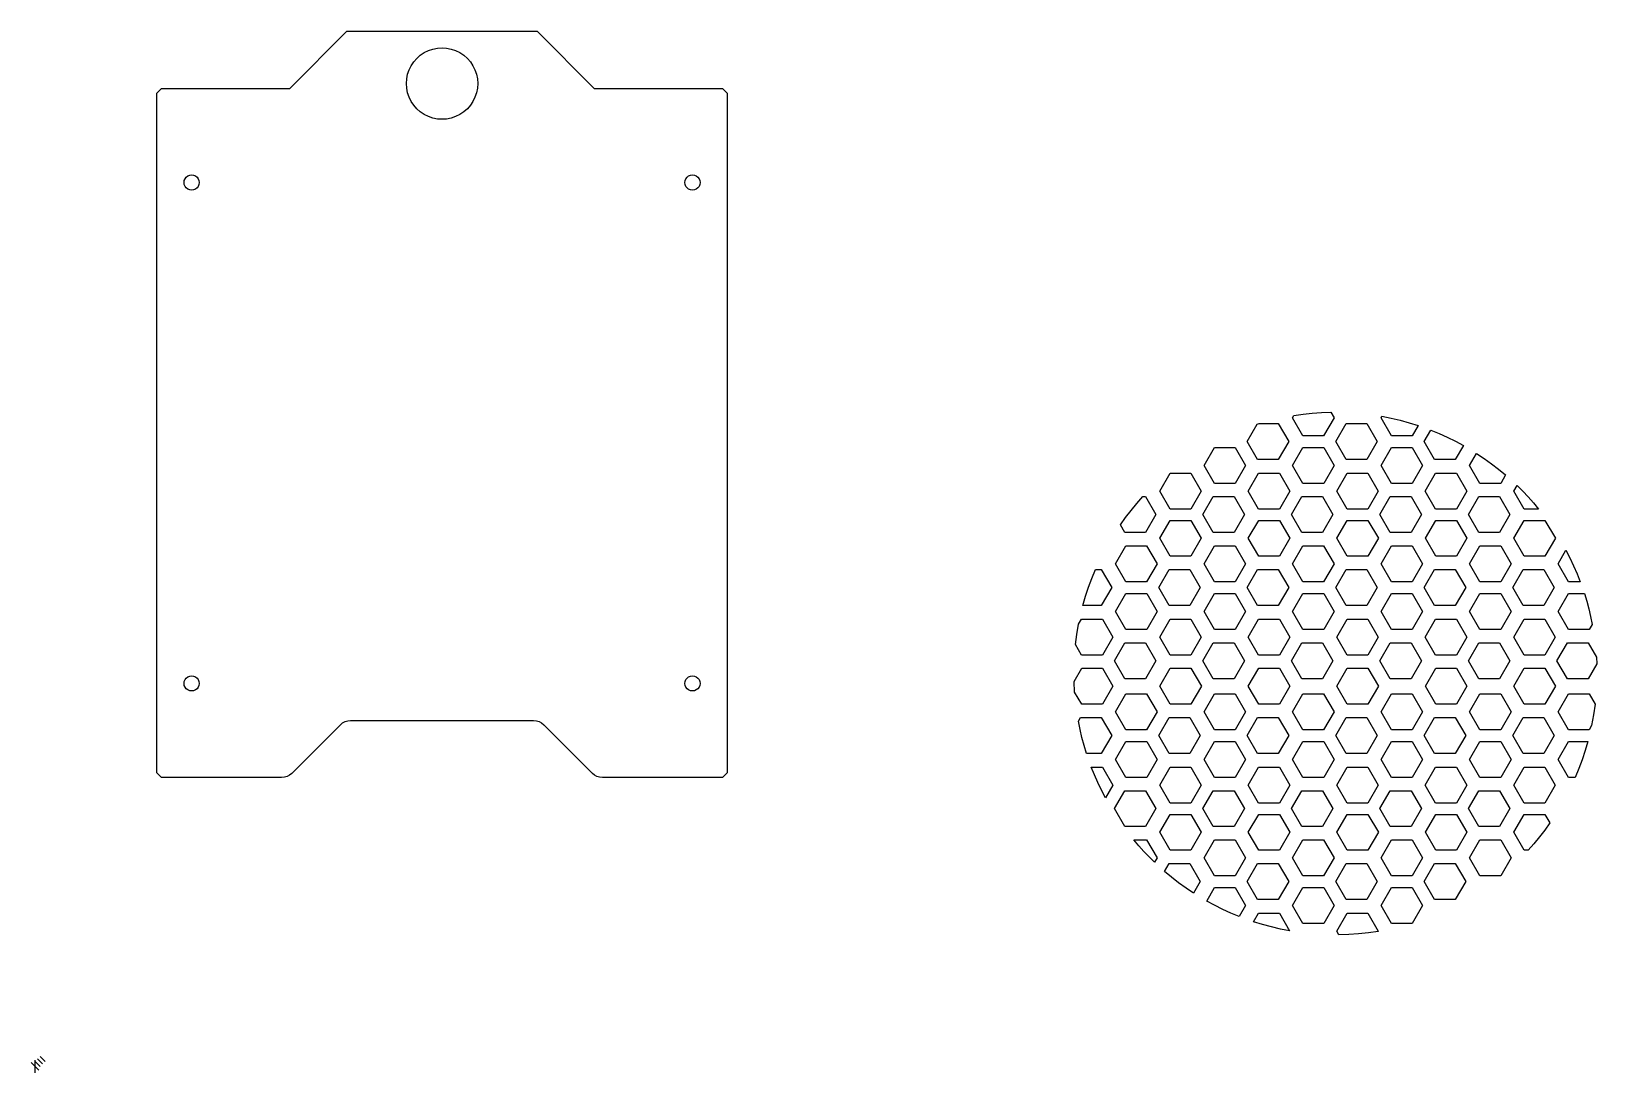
# Model space of a CAD drawing. Extents: x -3 to 1242, y -5 to 823.
import ezdxf

# ---------------------------------------------------------------- set-up
doc = ezdxf.new("R2010")
doc.units = 0

msp = doc.modelspace()

# ---------------------------------------------------------------- linework, layer by layer
at = {"layer": 'Layer 1'}
for p, q in [((202.642, 777.666), (247.9963, 823.0203)), ((247.996, 823.021), (399.177, 823.021)), ((399.177, 823.021), (444.531, 777.666)), ((316.300757, 808.894094), (319.919718, 809.60783)), ((319.919718, 809.60783), (323.58655, 809.845741)), ((323.58655, 809.845741), (327.253382, 809.60783)), ((327.253382, 809.60783), (330.872343, 808.894094)), ((299.020033, 795.641741), (301.055658, 798.700906)), ((301.055658, 798.700906), (303.479772, 801.481188)), ((303.479772, 801.481188), (306.268491, 803.941099)), ((306.268491, 803.941099), (309.397933, 806.039152)), ((309.397933, 806.039152), (312.777539, 807.704535)), ((312.777539, 807.704535), (316.300757, 808.894094)), ((330.872343, 808.894094), (334.395561, 807.704535)), ((334.395561, 807.704535), (337.775167, 806.039152)), ((337.775167, 806.039152), (340.904609, 803.941099)), ((340.904609, 803.941099), (343.693328, 801.481188)), ((343.693328, 801.481188), (346.117442, 798.700906)), ((346.117442, 798.700906), (348.153067, 795.641741)), ((295.2401, 781.446), (295.482931, 785.205823)), ((295.482931, 785.205823), (296.209786, 788.852712)), ((296.209786, 788.852712), (297.396781, 792.345181)), ((297.396781, 792.345181), (299.020033, 795.641741)), ((348.153067, 795.641741), (349.776319, 792.345181)), ((349.776319, 792.345181), (350.963314, 788.852712)), ((350.963314, 788.852712), (351.690169, 785.205823)), ((351.690169, 785.205823), (351.933, 781.446)), ((96.815, 773.887), (100.59453, 777.66653)), ((96.815, 233.416), (96.815, 773.887)), ((100.594, 777.666), (202.642, 777.666)), ((295.482931, 777.686177), (295.2401, 781.446)), ((296.209786, 774.039288), (295.482931, 777.686177)), ((297.396781, 770.546819), (296.209786, 774.039288)), ((350.963314, 774.039288), (349.776319, 770.546819)), ((351.690169, 777.686177), (350.963314, 774.039288)), ((351.933, 781.446), (351.690169, 777.686177)), ((351.933, 781.446), (351.933, 781.446)), ((444.531, 777.666), (546.579, 777.666)), ((546.579, 777.666), (550.35853, 773.88647)), ((550.358, 773.887), (550.358, 233.416)), ((299.020033, 767.250259), (297.396781, 770.546819)), ((301.055658, 764.191094), (299.020033, 767.250259)), ((303.479772, 761.410812), (301.055658, 764.191094)), ((306.268491, 758.950901), (303.479772, 761.410812)), ((343.693328, 761.410812), (340.904609, 758.950901)), ((346.117442, 764.191094), (343.693328, 761.410812)), ((348.153067, 767.250259), (346.117442, 764.191094)), ((349.776319, 770.546819), (348.153067, 767.250259)), ((309.397933, 756.852848), (306.268491, 758.950901)), ((312.777539, 755.187465), (309.397933, 756.852848)), ((316.300757, 753.997906), (312.777539, 755.187465)), ((319.919718, 753.28417), (316.300757, 753.997906)), ((323.58655, 753.046259), (319.919718, 753.28417)), ((327.253382, 753.28417), (323.58655, 753.046259)), ((330.872343, 753.997906), (327.253382, 753.28417)), ((334.395561, 755.187465), (330.872343, 753.997906)), ((337.775167, 756.852848), (334.395561, 755.187465)), ((340.904609, 758.950901), (337.775167, 756.852848)), ((118.4335, 702.754), (118.642828, 704.331834)), ((118.642828, 701.176166), (118.4335, 702.754)), ((118.642828, 704.331834), (119.243678, 705.777625)), ((119.243678, 699.730375), (118.642828, 701.176166)), ((119.243678, 705.777625), (120.195345, 707.020871)), ((120.195345, 698.487129), (119.243678, 699.730375)), ((120.195345, 707.020871), (121.457125, 707.991072)), ((121.457125, 697.516928), (120.195345, 698.487129)), ((121.457125, 707.991072), (122.928234, 708.598706)), ((122.928234, 696.909294), (121.457125, 697.516928)), ((122.928234, 708.598706), (124.48075, 708.80125)), ((124.48075, 708.80125), (126.033266, 708.598706)), ((126.033266, 708.598706), (127.504375, 707.991072)), ((127.504375, 697.516928), (126.033266, 696.909294)), ((127.504375, 707.991072), (128.766155, 707.020871)), ((128.766155, 698.487129), (127.504375, 697.516928)), ((128.766155, 707.020871), (129.717822, 705.777625)), ((129.717822, 699.730375), (128.766155, 698.487129)), ((129.717822, 705.777625), (130.318672, 704.331834)), ((130.318672, 701.176166), (129.717822, 699.730375)), ((130.318672, 704.331834), (130.528, 702.754)), ((130.528, 702.754), (130.318672, 701.176166)), ((130.528, 702.754), (130.528, 702.754)), ((516.6415, 702.754), (516.850828, 704.331834)), ((516.850828, 701.176166), (516.6415, 702.754)), ((516.850828, 704.331834), (517.451678, 705.777625)), ((517.451678, 699.730375), (516.850828, 701.176166)), ((517.451678, 705.777625), (518.403345, 707.020871)), ((518.403345, 698.487129), (517.451678, 699.730375)), ((518.403345, 707.020871), (519.665125, 707.991072)), ((519.665125, 697.516928), (518.403345, 698.487129)), ((519.665125, 707.991072), (521.136234, 708.598706)), ((521.136234, 696.909294), (519.665125, 697.516928)), ((521.136234, 708.598706), (522.68875, 708.80125)), ((522.68875, 708.80125), (524.241266, 708.598706)), ((524.241266, 708.598706), (525.712375, 707.991072)), ((525.712375, 697.516928), (524.241266, 696.909294)), ((525.712375, 707.991072), (526.974155, 707.020871)), ((526.974155, 698.487129), (525.712375, 697.516928)), ((526.974155, 707.020871), (527.925822, 705.777625)), ((527.925822, 699.730375), (526.974155, 698.487129)), ((527.925822, 705.777625), (528.526672, 704.331834)), ((528.526672, 701.176166), (527.925822, 699.730375)), ((528.526672, 704.331834), (528.736, 702.754)), ((528.736, 702.754), (528.526672, 701.176166)), ((528.736, 702.754), (528.736, 702.754)), ((124.48075, 696.70675), (122.928234, 696.909294)), ((126.033266, 696.909294), (124.48075, 696.70675)), ((522.68875, 696.70675), (521.136234, 696.909294)), ((524.241266, 696.909294), (522.68875, 696.70675)), ((963.7632, 496.93845), (971.75148, 510.77635)), ((971.75148, 510.77635), (973.21828, 511.22948)), ((973.21828, 511.22948), (988.51518, 511.22948)), ((988.51518, 511.22948), (996.76713, 496.93848)), ((999.81235, 515.70405), (1000.9413, 517.65912)), ((1008.0643, 501.41305), (999.81235, 515.70405)), ((1000.9413, 517.65912), (1008.214913, 518.696475)), ((1008.214913, 518.696475), (1015.518375, 519.475934)), ((1015.518375, 519.475934), (1022.844825, 519.996888)), ((1022.844825, 519.996888), (1030.1874, 520.25873)), ((1032.8163, 515.70405), (1024.5663, 501.41305)), ((1030.1874, 520.25873), (1032.8163, 515.70405)), ((1034.1343, 496.93845), (1042.3863, 511.22945)), ((1042.3863, 511.22945), (1058.8883, 511.22945)), ((1058.8883, 511.22945), (1067.1402, 496.93845)), ((1070.1854, 515.70405), (1070.9198, 516.97553)), ((1078.4354, 501.41305), (1070.1854, 515.70405)), ((1070.9198, 516.97553), (1078.204359, 515.523503)), ((1078.204359, 515.523503), (1085.4301, 513.812735)), ((1085.4301, 513.812735), (1092.590141, 511.844987)), ((1092.590141, 511.844987), (1099.6776, 509.62202)), ((1024.5663, 501.41305), (1008.0643, 501.41305)), ((1094.9374, 501.41303), (1078.4354, 501.41305)), ((1099.6776, 509.62202), (1094.9374, 501.41303)), ((1104.5074, 496.93845), (1109.7281, 505.97947)), ((1109.7281, 505.97947), (1116.363586, 503.248562)), ((1116.363586, 503.248562), (1122.898938, 500.291181)), ((1122.898938, 500.291181), (1129.32837, 497.11007)), ((929.48595, 477.82905), (937.7379, 492.12005)), ((937.7379, 492.12005), (954.2399, 492.12005)), ((954.2399, 492.12005), (962.4899, 477.82905)), ((972.0132, 482.64745), (963.7632, 496.93845)), ((996.76713, 496.93848), (988.51518, 482.64748)), ((999.85902, 477.82905), (1008.1091, 492.12005)), ((1008.1091, 492.12005), (1024.611, 492.12005)), ((1024.611, 492.12005), (1032.863, 477.82905)), ((1042.3863, 482.64745), (1034.1343, 496.93845)), ((1067.1402, 496.93845), (1058.8883, 482.64745)), ((1070.2302, 477.82905), (1078.4821, 492.12005)), ((1078.4821, 492.12005), (1094.9841, 492.12005)), ((1094.9841, 492.12005), (1103.236, 477.82905)), ((1112.7593, 482.64745), (1104.5074, 496.93845)), ((1135.6461, 493.70797), (1129.2613, 482.64747)), ((1129.32837, 497.11007), (1135.6461, 493.70797)), ((1140.6032, 477.82905), (1146.1344, 487.40912)), ((1146.1344, 487.40912), (1152.12738, 483.418097)), ((937.7379, 463.53805), (929.48595, 477.82905)), ((962.4899, 477.82905), (954.2399, 463.53805)), ((988.51518, 482.64748), (972.0132, 482.64745)), ((1008.1091, 463.53805), (999.85902, 477.82905)), ((1032.863, 477.82905), (1024.611, 463.53805)), ((1058.8883, 482.64745), (1042.3863, 482.64745)), ((1078.4821, 463.53805), (1070.2302, 477.82905)), ((1103.236, 477.82905), (1094.9841, 463.53805)), ((1129.2613, 482.64747), (1112.7593, 482.64745)), ((1148.8552, 463.53805), (1140.6032, 477.82905)), ((1152.12738, 483.418097), (1157.976838, 479.223205)), ((1157.976838, 479.223205), (1163.677552, 474.828296)), ((1163.677552, 474.828296), (1169.2243, 470.23722)), ((894.25364, 457.48725), (902.5056, 471.77825)), ((902.5056, 471.77825), (919.0076, 471.77825)), ((919.0076, 471.77825), (927.2576, 457.48725)), ((954.2399, 463.53805), (937.7379, 463.53805)), ((964.6267, 457.48725), (972.8767, 471.77825)), ((972.8767, 471.77825), (989.3787, 471.77825)), ((989.3787, 471.77825), (997.63066, 457.48725)), ((1024.611, 463.53805), (1008.1091, 463.53805)), ((1034.9978, 457.48725), (1043.2498, 471.77825)), ((1043.2498, 471.77825), (1059.7517, 471.77825)), ((1059.7517, 471.77825), (1068.0037, 457.48725)), ((1094.9841, 463.53805), (1078.4821, 463.53805)), ((1105.3709, 457.48725), (1113.6228, 471.77825)), ((1113.6228, 471.77825), (1130.1248, 471.77825)), ((1130.1248, 471.77825), (1138.3748, 457.48725)), ((1165.3571, 463.538), (1148.8552, 463.53805)), ((1169.2243, 470.23722), (1165.3571, 463.538)), ((1175.7439, 457.48725), (1178.326, 461.95795)), ((1178.326, 461.95795), (1182.836859, 457.466588)), ((876.047864, 447.638909), (880.81368, 453.01269)), ((880.81368, 453.01269), (882.95626, 453.01269)), ((882.95626, 453.01269), (891.20821, 438.72169)), ((902.5056, 443.19625), (894.25364, 457.48725)), ((927.2576, 457.48725), (919.0076, 443.19625)), ((928.57545, 438.72165), (936.8274, 453.01265)), ((936.8274, 453.01265), (953.3294, 453.01265)), ((953.3294, 453.01265), (961.58136, 438.72165)), ((972.8767, 443.19625), (964.6267, 457.48725)), ((997.63066, 457.48725), (989.3787, 443.19625)), ((998.94847, 438.72165), (1007.2005, 453.01265)), ((1007.2005, 453.01265), (1023.7024, 453.01265)), ((1023.7024, 453.01265), (1031.9524, 438.72165)), ((1043.2498, 443.19625), (1034.9978, 457.48725)), ((1068.0037, 457.48725), (1059.7517, 443.19625)), ((1069.3215, 438.72165), (1077.5715, 453.01265)), ((1077.5715, 453.01265), (1094.0735, 453.01265)), ((1094.0735, 453.01265), (1102.3255, 438.72165)), ((1113.6228, 443.19625), (1105.3709, 457.48725)), ((1138.3748, 457.48725), (1130.1248, 443.19625)), ((1139.6926, 438.72165), (1147.9446, 453.01265)), ((1147.9446, 453.01265), (1164.4465, 453.01265)), ((1164.4465, 453.01265), (1172.6985, 438.72165)), ((1183.9939, 443.19625), (1175.7439, 457.48725)), ((1182.836859, 457.466588), (1187.207075, 452.84032)), ((1187.207075, 452.84032), (1191.433628, 448.082442)), ((1191.433628, 448.082442), (1195.5135, 443.19625)), ((862.90548, 430.57909), (867.089756, 436.417085)), ((867.089756, 436.417085), (871.471886, 442.105366)), ((871.471886, 442.105366), (876.047864, 447.638909)), ((891.20821, 438.72169), (882.95626, 424.43069)), ((919.0076, 443.19625), (902.5056, 443.19625)), ((936.8274, 424.43065), (928.57545, 438.72165)), ((961.58136, 438.72165), (953.3294, 424.43065)), ((989.3787, 443.19625), (972.8767, 443.19625)), ((1007.2005, 424.43065), (998.94847, 438.72165)), ((1031.9524, 438.72165), (1023.7024, 424.43065)), ((1059.7517, 443.19625), (1043.2498, 443.19625)), ((1077.5715, 424.43065), (1069.3215, 438.72165)), ((1102.3255, 438.72165), (1094.0735, 424.43065)), ((1130.1248, 443.19625), (1113.6228, 443.19625)), ((1147.9446, 424.43065), (1139.6926, 438.72165)), ((1172.6985, 438.72165), (1164.4465, 424.43065)), ((1195.5135, 443.19625), (1183.9939, 443.19625)), ((866.4543, 424.43065), (862.90548, 430.57909)), ((882.95626, 424.43069), (866.4543, 424.43065)), ((894.3, 419.88765), (902.55, 434.18065)), ((902.55, 434.18065), (919.0539, 434.18065)), ((919.0539, 434.18065), (927.3039, 419.88765)), ((953.3294, 424.43065), (936.8274, 424.43065)), ((964.67114, 419.88765), (972.9231, 434.18065)), ((972.9231, 434.18065), (989.4251, 434.18065)), ((989.4251, 434.18065), (997.67705, 419.88765)), ((1023.7024, 424.43065), (1007.2005, 424.43065)), ((1035.0442, 419.88765), (1043.2962, 434.18065)), ((1043.2962, 434.18065), (1059.7981, 434.18065)), ((1059.7981, 434.18065), (1068.0481, 419.88765)), ((1094.0735, 424.43065), (1077.5715, 424.43065)), ((1105.4173, 419.88765), (1113.6673, 434.18065)), ((1113.6673, 434.18065), (1130.1692, 434.18065)), ((1130.1692, 434.18065), (1138.4212, 419.88765)), ((1164.4465, 424.43065), (1147.9446, 424.43065)), ((1175.7883, 419.88765), (1184.0403, 434.18065)), ((1184.0403, 434.18065), (1200.5423, 434.18065)), ((1200.5423, 434.18065), (1208.7942, 419.88765)), ((859.0677, 399.54785), (867.3177, 413.83885)), ((867.3177, 413.83885), (883.8197, 413.83885)), ((883.8197, 413.83885), (892.07165, 399.54785)), ((902.55, 405.59665), (894.3, 419.88765)), ((927.3039, 419.88765), (919.0539, 405.59665)), ((929.43875, 399.54785), (937.6907, 413.83885)), ((937.6907, 413.83885), (954.1927, 413.83885)), ((954.1927, 413.83885), (962.44465, 399.54785)), ((972.9231, 405.59665), (964.67114, 419.88765)), ((997.67705, 419.88765), (989.4251, 405.59665)), ((999.81185, 399.54785), (1008.0638, 413.83885)), ((1008.0638, 413.83885), (1024.5658, 413.83885)), ((1024.5658, 413.83885), (1032.8158, 399.54785)), ((1043.2962, 405.59665), (1035.0442, 419.88765)), ((1068.0481, 419.88765), (1059.7981, 405.59665)), ((1070.1849, 399.54785), (1078.4349, 413.83885)), ((1078.4349, 413.83885), (1094.9369, 413.83885)), ((1094.9369, 413.83885), (1103.1888, 399.54785)), ((1113.6673, 405.59665), (1105.4173, 419.88765)), ((1138.4212, 419.88765), (1130.1692, 405.59665)), ((1140.556, 399.54785), (1148.808, 413.83885)), ((1148.808, 413.83885), (1165.3099, 413.83885)), ((1165.3099, 413.83885), (1173.5619, 399.54785)), ((1184.0403, 405.59665), (1175.7883, 419.88765)), ((1208.7942, 419.88765), (1200.5423, 405.59665)), ((867.3177, 385.25485), (859.0677, 399.54785)), ((892.07165, 399.54785), (883.8197, 385.25485)), ((919.0539, 405.59665), (902.55, 405.59665)), ((937.6907, 385.25485), (929.43875, 399.54785)), ((962.44465, 399.54785), (954.1927, 385.25485)), ((989.4251, 405.59665), (972.9231, 405.59665)), ((1008.0638, 385.25485), (999.81185, 399.54785)), ((1032.8158, 399.54785), (1024.5658, 385.25485)), ((1059.7981, 405.59665), (1043.2962, 405.59665)), ((1078.4349, 385.25485), (1070.1849, 399.54785)), ((1103.1888, 399.54785), (1094.9369, 385.25485)), ((1130.1692, 405.59665), (1113.6673, 405.59665)), ((1148.808, 385.25485), (1140.556, 399.54785)), ((1173.5619, 399.54785), (1165.3099, 385.25485)), ((1200.5423, 405.59665), (1184.0403, 405.59665)), ((1210.9291, 399.54785), (1217.2299, 410.46195)), ((1219.181, 385.25485), (1210.9291, 399.54785)), ((1217.2299, 410.46195), (1220.39265, 404.30515)), ((1220.39265, 404.30515), (1223.347875, 398.048211)), ((837.682774, 380.963286), (840.31039, 388.067345)), ((840.31039, 388.067345), (843.19607, 395.07325)), ((843.19607, 395.07325), (847.77029, 395.07325)), ((847.77029, 395.07325), (856.02224, 380.78225)), ((893.38945, 380.78225), (901.6414, 395.07325)), ((901.6414, 395.07325), (918.1434, 395.07325)), ((918.1434, 395.07325), (926.3934, 380.78225)), ((963.7625, 380.78225), (972.0125, 395.07325)), ((972.0125, 395.07325), (988.5145, 395.07325)), ((988.5145, 395.07325), (996.76645, 380.78225)), ((1034.1336, 380.78225), (1042.3856, 395.07325)), ((1042.3856, 395.07325), (1058.8876, 395.07325)), ((1058.8876, 395.07325), (1067.1395, 380.78225)), ((1104.5067, 380.78225), (1112.7586, 395.07325)), ((1112.7586, 395.07325), (1129.2606, 395.07325)), ((1129.2606, 395.07325), (1137.5106, 380.78225)), ((1174.8797, 380.78225), (1183.1297, 395.07325)), ((1183.1297, 395.07325), (1199.6317, 395.07325)), ((1199.6317, 395.07325), (1207.8836, 380.78225)), ((1223.347875, 398.048211), (1226.093213, 391.696392)), ((1226.093213, 391.696392), (1228.6263, 385.25495)), ((833.2117, 366.48925), (835.315714, 373.76821)), ((835.315714, 373.76821), (837.682774, 380.963286)), ((856.02224, 380.78225), (847.77029, 366.48925)), ((859.11235, 361.67285), (867.3643, 375.96385)), ((883.8197, 385.25485), (867.3177, 385.25485)), ((867.3643, 375.96385), (883.8663, 375.96385)), ((883.8663, 375.96385), (892.11826, 361.67285)), ((901.6414, 366.48925), (893.38945, 380.78225)), ((926.3934, 380.78225), (918.1434, 366.48925)), ((929.48545, 361.67285), (937.7374, 375.96385)), ((954.1927, 385.25485), (937.6907, 385.25485)), ((937.7374, 375.96385), (954.2394, 375.96385)), ((954.2394, 375.96385), (962.4894, 361.67285)), ((972.0125, 366.48925), (963.7625, 380.78225)), ((996.76645, 380.78225), (988.5145, 366.48925)), ((999.85852, 361.67285), (1008.1086, 375.96385)), ((1024.5658, 385.25485), (1008.0638, 385.25485)), ((1008.1086, 375.96385), (1024.6125, 375.96385)), ((1024.6125, 375.96385), (1032.8625, 361.67285)), ((1042.3856, 366.48925), (1034.1336, 380.78225)), ((1067.1395, 380.78225), (1058.8876, 366.48925)), ((1070.2297, 361.67285), (1078.4816, 375.96385)), ((1094.9369, 385.25485), (1078.4349, 385.25485)), ((1078.4816, 375.96385), (1094.9836, 375.96385)), ((1094.9836, 375.96385), (1103.2355, 361.67285)), ((1112.7586, 366.48925), (1104.5067, 380.78225)), ((1137.5106, 380.78225), (1129.2606, 366.48925)), ((1140.6027, 361.67285), (1148.8547, 375.96385)), ((1165.3099, 385.25485), (1148.808, 385.25485)), ((1148.8547, 375.96385), (1165.3566, 375.96385)), ((1165.3566, 375.96385), (1173.6066, 361.67285)), ((1183.1297, 366.48925), (1174.8797, 380.78225)), ((1207.8836, 380.78225), (1199.6317, 366.48925)), ((1210.9757, 361.67285), (1219.2257, 375.96385)), ((1228.6263, 385.25495), (1219.181, 385.25485)), ((1219.2257, 375.96385), (1231.8527, 375.96385)), ((1231.8527, 375.96385), (1233.692794, 369.918059)), ((847.77029, 366.48925), (833.2117, 366.48925)), ((867.3643, 347.37985), (859.11235, 361.67285)), ((892.11826, 361.67285), (883.8663, 347.37985)), ((918.1434, 366.48925), (901.6414, 366.48925)), ((937.7374, 347.37985), (929.48545, 361.67285)), ((962.4894, 361.67285), (954.2394, 347.37985)), ((988.5145, 366.48925), (972.0125, 366.48925)), ((1008.1086, 347.37985), (999.85852, 361.67285)), ((1032.8625, 361.67285), (1024.6125, 347.37985)), ((1058.8876, 366.48925), (1042.3856, 366.48925)), ((1078.4816, 347.37985), (1070.2297, 361.67285)), ((1103.2355, 361.67285), (1094.9836, 347.37985)), ((1129.2606, 366.48925), (1112.7586, 366.48925)), ((1148.8547, 347.37985), (1140.6027, 361.67285)), ((1173.6066, 361.67285), (1165.3566, 347.37985)), ((1199.6317, 366.48925), (1183.1297, 366.48925)), ((1219.2257, 347.37985), (1210.9757, 361.67285)), ((1233.692794, 369.918059), (1235.3479, 363.820541)), ((1235.3479, 363.820541), (1236.816931, 357.675528)), ((828.388923, 343.46932), (829.76862, 351.52832)), ((829.76862, 351.52832), (832.1319, 355.62208)), ((832.1319, 355.62208), (848.6339, 355.62208)), ((848.6339, 355.62208), (856.88586, 341.33108)), ((894.25304, 341.33105), (902.505, 355.62205)), ((902.505, 355.62205), (919.007, 355.62205)), ((919.007, 355.62205), (927.257, 341.33105)), ((964.6261, 341.33105), (972.8761, 355.62205)), ((972.8761, 355.62205), (989.3781, 355.62205)), ((989.3781, 355.62205), (997.63006, 341.33105)), ((1034.9972, 341.33105), (1043.2492, 355.62205)), ((1043.2492, 355.62205), (1059.7511, 355.62205)), ((1059.7511, 355.62205), (1068.0031, 341.33105)), ((1105.3703, 341.33105), (1113.6222, 355.62205)), ((1113.6222, 355.62205), (1130.1242, 355.62205)), ((1130.1242, 355.62205), (1138.3742, 341.33105)), ((1175.7433, 341.33105), (1183.9933, 355.62205)), ((1183.9933, 355.62205), (1200.4953, 355.62205)), ((1200.4953, 355.62205), (1208.7472, 341.33105)), ((1238.0988, 351.48725), (1235.7277, 347.37983)), ((1236.816931, 357.675528), (1238.0988, 351.48725)), ((827.32721, 335.36232), (828.388923, 343.46932)), ((856.88586, 341.33108), (848.6339, 327.04008)), ((858.2046, 322.56545), (866.4546, 336.85645)), ((866.4546, 336.85645), (882.9566, 336.85645)), ((883.8663, 347.37985), (867.3643, 347.37985)), ((882.9566, 336.85645), (891.20855, 322.56545)), ((902.505, 327.04005), (894.25304, 341.33105)), ((927.257, 341.33105), (919.007, 327.04005)), ((928.57575, 322.56545), (936.8277, 336.85645)), ((936.8277, 336.85645), (953.3297, 336.85645)), ((954.2394, 347.37985), (937.7374, 347.37985)), ((953.3297, 336.85645), (961.58166, 322.56545)), ((972.8761, 327.04005), (964.6261, 341.33105)), ((997.63006, 341.33105), (989.3781, 327.04005)), ((998.94877, 322.56545), (1007.2008, 336.85645)), ((1007.2008, 336.85645), (1023.7027, 336.85645)), ((1024.6125, 347.37985), (1008.1086, 347.37985)), ((1023.7027, 336.85645), (1031.9527, 322.56545)), ((1043.2492, 327.04005), (1034.9972, 341.33105)), ((1068.0031, 341.33105), (1059.7511, 327.04005)), ((1069.3218, 322.56545), (1077.5718, 336.85645)), ((1077.5718, 336.85645), (1094.0738, 336.85645)), ((1094.9836, 347.37985), (1078.4816, 347.37985)), ((1094.0738, 336.85645), (1102.3258, 322.56545)), ((1113.6222, 327.04005), (1105.3703, 341.33105)), ((1138.3742, 341.33105), (1130.1242, 327.04005)), ((1139.6929, 322.56545), (1147.9449, 336.85645)), ((1147.9449, 336.85645), (1164.4468, 336.85645)), ((1165.3566, 347.37985), (1148.8547, 347.37985)), ((1164.4468, 336.85645), (1172.6988, 322.56545)), ((1183.9933, 327.04005), (1175.7433, 341.33105)), ((1208.7472, 341.33105), (1200.4953, 327.04005)), ((1210.066, 322.56545), (1218.3179, 336.85645)), ((1218.3179, 336.85645), (1234.8199, 336.85645)), ((1235.7277, 347.37983), (1219.2257, 347.37985)), ((1234.8199, 336.85645), (1241.3941, 325.46775)), ((832.1319, 327.04005), (827.32721, 335.36232)), ((848.6339, 327.04008), (832.1319, 327.04005)), ((919.007, 327.04005), (902.505, 327.04005)), ((989.3781, 327.04005), (972.8761, 327.04005)), ((1059.7511, 327.04005), (1043.2492, 327.04005)), ((1130.1242, 327.04005), (1113.6222, 327.04005)), ((1200.4953, 327.04005), (1183.9933, 327.04005)), ((1241.3941, 325.46775), (1241.6597, 320.124)), ((826.15186, 306.12793), (832.1792, 316.56543)), ((832.1792, 316.56543), (848.6812, 316.56543)), ((848.6812, 316.56543), (856.9312, 302.27443)), ((866.4546, 308.27445), (858.2046, 322.56545)), ((891.20855, 322.56545), (882.9566, 308.27445)), ((894.3003, 302.27445), (902.5503, 316.56545)), ((902.5503, 316.56545), (919.0542, 316.56545)), ((919.0542, 316.56545), (927.3042, 302.27445)), ((936.8277, 308.27445), (928.57575, 322.56545)), ((961.58166, 322.56545), (953.3297, 308.27445)), ((964.67144, 302.27445), (972.9234, 316.56545)), ((972.9234, 316.56545), (989.4254, 316.56545)), ((989.4254, 316.56545), (997.67735, 302.27445)), ((1007.2008, 308.27445), (998.94877, 322.56545)), ((1031.9527, 322.56545), (1023.7027, 308.27445)), ((1035.0445, 302.27445), (1043.2965, 316.56545)), ((1043.2965, 316.56545), (1059.7984, 316.56545)), ((1059.7984, 316.56545), (1068.0484, 302.27445)), ((1077.5718, 308.27445), (1069.3218, 322.56545)), ((1102.3258, 322.56545), (1094.0738, 308.27445)), ((1105.4176, 302.27445), (1113.6676, 316.56545)), ((1113.6676, 316.56545), (1130.1715, 316.56545)), ((1130.1715, 316.56545), (1138.4215, 302.27445)), ((1147.9449, 308.27445), (1139.6929, 322.56545)), ((1172.6988, 322.56545), (1164.4468, 308.27445)), ((1175.7886, 302.27445), (1184.0406, 316.56545)), ((1184.0406, 316.56545), (1200.5426, 316.56545)), ((1200.5426, 316.56545), (1208.7945, 302.27445)), ((1218.3179, 308.27445), (1210.066, 322.56545)), ((1241.6597, 320.124), (1234.8199, 308.2744)), ((118.4335, 304.546), (118.642828, 306.123834)), ((118.642828, 302.968166), (118.4335, 304.546)), ((118.642828, 306.123834), (119.243678, 307.569625)), ((119.243678, 301.522375), (118.642828, 302.968166)), ((119.243678, 307.569625), (120.195345, 308.812871)), ((120.195345, 300.279129), (119.243678, 301.522375)), ((120.195345, 308.812871), (121.457125, 309.783072)), ((121.457125, 299.308928), (120.195345, 300.279129)), ((121.457125, 309.783072), (122.928234, 310.390706)), ((122.928234, 298.701294), (121.457125, 299.308928)), ((122.928234, 310.390706), (124.48075, 310.59325)), ((124.48075, 310.59325), (126.033266, 310.390706)), ((126.033266, 310.390706), (127.504375, 309.783072)), ((127.504375, 299.308928), (126.033266, 298.701294)), ((127.504375, 309.783072), (128.766155, 308.812871)), ((128.766155, 300.279129), (127.504375, 299.308928)), ((128.766155, 308.812871), (129.717822, 307.569625)), ((129.717822, 301.522375), (128.766155, 300.279129)), ((129.717822, 307.569625), (130.318672, 306.123834)), ((130.318672, 302.968166), (129.717822, 301.522375)), ((130.318672, 306.123834), (130.528, 304.546)), ((130.528, 304.546), (130.318672, 302.968166)), ((130.528, 304.546), (130.528, 304.546)), ((516.6415, 304.546), (516.850828, 306.123834)), ((516.850828, 302.968166), (516.6415, 304.546)), ((516.850828, 306.123834), (517.451678, 307.569625)), ((517.451678, 301.522375), (516.850828, 302.968166)), ((517.451678, 307.569625), (518.403345, 308.812871)), ((518.403345, 300.279129), (517.451678, 301.522375)), ((518.403345, 308.812871), (519.665125, 309.783072)), ((519.665125, 299.308928), (518.403345, 300.279129)), ((519.665125, 309.783072), (521.136234, 310.390706)), ((521.136234, 298.701294), (519.665125, 299.308928)), ((521.136234, 310.390706), (522.68875, 310.59325)), ((522.68875, 310.59325), (524.241266, 310.390706)), ((524.241266, 310.390706), (525.712375, 309.783072)), ((525.712375, 299.308928), (524.241266, 298.701294)), ((525.712375, 309.783072), (526.974155, 308.812871)), ((526.974155, 300.279129), (525.712375, 299.308928)), ((526.974155, 308.812871), (527.925822, 307.569625)), ((527.925822, 301.522375), (526.974155, 300.279129)), ((527.925822, 307.569625), (528.526672, 306.123834)), ((528.526672, 302.968166), (527.925822, 301.522375)), ((528.526672, 306.123834), (528.736, 304.546)), ((528.736, 304.546), (528.526672, 302.968166)), ((528.736, 304.546), (528.736, 304.546)), ((826.58155, 297.67676), (826.15186, 306.12793)), ((856.9312, 302.27443), (848.6812, 287.98143)), ((882.9566, 308.27445), (866.4546, 308.27445)), ((902.5503, 287.98145), (894.3003, 302.27445)), ((927.3042, 302.27445), (919.0542, 287.98145)), ((953.3297, 308.27445), (936.8277, 308.27445)), ((972.9234, 287.98145), (964.67144, 302.27445)), ((997.67735, 302.27445), (989.4254, 287.98145)), ((1023.7027, 308.27445), (1007.2008, 308.27445)), ((1043.2965, 287.98145), (1035.0445, 302.27445)), ((1068.0484, 302.27445), (1059.7984, 287.98145)), ((1094.0738, 308.27445), (1077.5718, 308.27445)), ((1113.6676, 287.98145), (1105.4176, 302.27445)), ((1138.4215, 302.27445), (1130.1715, 287.98145)), ((1164.4468, 308.27445), (1147.9449, 308.27445)), ((1184.0406, 287.98145), (1175.7886, 302.27445)), ((1208.7945, 302.27445), (1200.5426, 287.98145)), ((1234.8199, 308.2744), (1218.3179, 308.27445)), ((124.48075, 298.49875), (122.928234, 298.701294)), ((126.033266, 298.701294), (124.48075, 298.49875)), ((522.68875, 298.49875), (521.136234, 298.701294)), ((524.241266, 298.701294), (522.68875, 298.49875)), ((832.1792, 287.98145), (826.58155, 297.67676)), ((848.6812, 287.98143), (832.1792, 287.98145)), ((859.0679, 281.93265), (867.3179, 296.22365)), ((867.3179, 296.22365), (883.8199, 296.22365)), ((883.8199, 296.22365), (892.07185, 281.93265)), ((919.0542, 287.98145), (902.5503, 287.98145)), ((929.43895, 281.93265), (937.6909, 296.22365)), ((937.6909, 296.22365), (954.1929, 296.22365)), ((954.1929, 296.22365), (962.44485, 281.93265)), ((989.4254, 287.98145), (972.9234, 287.98145)), ((999.81205, 281.93265), (1008.064, 296.22365)), ((1008.064, 296.22365), (1024.566, 296.22365)), ((1024.566, 296.22365), (1032.816, 281.93265)), ((1059.7984, 287.98145), (1043.2965, 287.98145)), ((1070.1851, 281.93265), (1078.4351, 296.22365)), ((1078.4351, 296.22365), (1094.9371, 296.22365)), ((1094.9371, 296.22365), (1103.189, 281.93265)), ((1130.1715, 287.98145), (1113.6676, 287.98145)), ((1140.5562, 281.93265), (1148.8082, 296.22365)), ((1148.8082, 296.22365), (1165.3101, 296.22365)), ((1165.3101, 296.22365), (1173.5621, 281.93265)), ((1200.5426, 287.98145), (1184.0406, 287.98145)), ((1210.9293, 281.93265), (1219.1812, 296.22365)), ((1219.1812, 296.22365), (1235.6832, 296.22365)), ((1235.6832, 296.22365), (1240.3765, 288.09474)), ((1240.3765, 288.09474), (1239.186688, 279.536069)), ((244.509936, 273.085976), (246.461498, 274.127891)), ((246.461498, 274.127891), (248.578206, 274.771108)), ((248.578206, 274.771108), (250.80058, 274.99099)), ((250.8, 274.991), (396.369, 274.991)), ((396.369, 274.991), (398.591377, 274.771119)), ((398.591377, 274.771119), (400.708087, 274.127903)), ((400.708087, 274.127903), (402.659652, 273.085987)), ((829.54782, 274.47955), (831.26852, 277.45806)), ((830.856737, 268.00413), (829.54782, 274.47955)), ((831.26852, 277.45806), (847.77052, 277.45806)), ((847.77052, 277.45806), (856.02247, 263.16706)), ((867.3179, 267.64165), (859.0679, 281.93265)), ((892.07185, 281.93265), (883.8199, 267.64165)), ((893.38965, 263.16705), (901.6416, 277.45805)), ((901.6416, 277.45805), (918.1436, 277.45805)), ((918.1436, 277.45805), (926.3936, 263.16705)), ((937.6909, 267.64165), (929.43895, 281.93265)), ((962.44485, 281.93265), (954.1929, 267.64165)), ((963.7627, 263.16705), (972.0127, 277.45805)), ((972.0127, 277.45805), (988.5147, 277.45805)), ((988.5147, 277.45805), (996.76665, 263.16705)), ((1008.064, 267.64165), (999.81205, 281.93265)), ((1032.816, 281.93265), (1024.566, 267.64165)), ((1034.1338, 263.16705), (1042.3858, 277.45805)), ((1042.3858, 277.45805), (1058.8878, 277.45805)), ((1058.8878, 277.45805), (1067.1397, 263.16705)), ((1078.4351, 267.64165), (1070.1851, 281.93265)), ((1103.189, 281.93265), (1094.9371, 267.64165)), ((1104.5069, 263.16705), (1112.7588, 277.45805)), ((1112.7588, 277.45805), (1129.2608, 277.45805)), ((1129.2608, 277.45805), (1137.5108, 263.16705)), ((1148.8082, 267.64165), (1140.5562, 281.93265)), ((1173.5621, 281.93265), (1165.3101, 267.64165)), ((1174.8799, 263.16705), (1183.1299, 277.45805)), ((1183.1299, 277.45805), (1199.6319, 277.45805)), ((1199.6319, 277.45805), (1207.8838, 263.16705)), ((1219.1812, 267.64165), (1210.9293, 281.93265)), ((1239.186688, 279.536069), (1237.6422, 271.03424)), ((204.07, 232.955), (242.7837, 271.6687)), ((242.783, 271.67), (244.509936, 273.085976)), ((402.659652, 273.085987), (404.38659, 271.67001)), ((404.385, 271.668), (443.0987, 232.9543)), ((832.370356, 261.575163), (830.856737, 268.00413)), ((834.087452, 255.197514), (832.370356, 261.575163)), ((856.02247, 263.16706), (847.77052, 248.87606)), ((883.8199, 267.64165), (867.3179, 267.64165)), ((901.6416, 248.87605), (893.38965, 263.16705)), ((926.3936, 263.16705), (918.1436, 248.87605)), ((954.1929, 267.64165), (937.6909, 267.64165)), ((972.0127, 248.87605), (963.7627, 263.16705)), ((996.76665, 263.16705), (988.5147, 248.87605)), ((1024.566, 267.64165), (1008.064, 267.64165)), ((1042.3858, 248.87605), (1034.1338, 263.16705)), ((1067.1397, 263.16705), (1058.8878, 248.87605)), ((1094.9371, 267.64165), (1078.4351, 267.64165)), ((1112.7588, 248.87605), (1104.5069, 263.16705)), ((1137.5108, 263.16705), (1129.2608, 248.87605)), ((1165.3101, 267.64165), (1148.8082, 267.64165)), ((1183.1299, 248.87605), (1174.8799, 263.16705)), ((1207.8838, 263.16705), (1199.6319, 248.87605)), ((1235.6832, 267.64167), (1219.1812, 267.64165)), ((1237.6422, 271.03424), (1235.6832, 267.64167)), ((836.0068, 248.87605), (834.087452, 255.197514)), ((859.11245, 244.05765), (867.3644, 258.34865)), ((867.3644, 258.34865), (883.8664, 258.34865)), ((883.8664, 258.34865), (892.11836, 244.05765)), ((929.48555, 244.05765), (937.7375, 258.34865)), ((937.7375, 258.34865), (954.2395, 258.34865)), ((954.2395, 258.34865), (962.4895, 244.05765)), ((999.85862, 244.05765), (1008.1087, 258.34865)), ((1008.1087, 258.34865), (1024.6126, 258.34865)), ((1024.6126, 258.34865), (1032.8626, 244.05765)), ((1070.2298, 244.05765), (1078.4817, 258.34865)), ((1078.4817, 258.34865), (1094.9837, 258.34865)), ((1094.9837, 258.34865), (1103.2356, 244.05765)), ((1140.6028, 244.05765), (1148.8548, 258.34865)), ((1148.8548, 258.34865), (1165.3567, 258.34865)), ((1165.3567, 258.34865), (1173.6067, 244.05765)), ((1210.9758, 244.05765), (1219.2258, 258.34865)), ((1219.2258, 258.34865), (1234.6497, 258.34865)), ((1232.546139, 251.070222), (1230.179563, 243.875659)), ((1234.6497, 258.34865), (1232.546139, 251.070222)), ((847.77052, 248.87606), (836.0068, 248.87605)), ((842.339325, 231.772194), (839.8331, 238.00685)), ((839.8331, 238.00685), (848.63388, 238.00685)), ((848.63388, 238.00685), (856.88584, 223.71585)), ((867.3644, 229.76665), (859.11245, 244.05765)), ((892.11836, 244.05765), (883.8664, 229.76665)), ((894.25274, 223.71582), (902.5047, 238.00682)), ((918.1436, 248.87605), (901.6416, 248.87605)), ((902.5047, 238.00682), (919.0067, 238.00682)), ((919.0067, 238.00682), (927.2567, 223.71582)), ((937.7375, 229.76665), (929.48555, 244.05765)), ((962.4895, 244.05765), (954.2395, 229.76665)), ((964.6258, 223.71582), (972.8758, 238.00682)), ((988.5147, 248.87605), (972.0127, 248.87605)), ((972.8758, 238.00682), (989.3778, 238.00682)), ((989.3778, 238.00682), (997.62976, 223.71582)), ((1008.1087, 229.76665), (999.85862, 244.05765)), ((1032.8626, 244.05765), (1024.6126, 229.76665)), ((1034.9969, 223.71582), (1043.2489, 238.00682)), ((1058.8878, 248.87605), (1042.3858, 248.87605)), ((1043.2489, 238.00682), (1059.7508, 238.00682)), ((1059.7508, 238.00682), (1068.0028, 223.71582)), ((1078.4817, 229.76665), (1070.2298, 244.05765)), ((1103.2356, 244.05765), (1094.9837, 229.76665)), ((1105.37, 223.71582), (1113.6219, 238.00682)), ((1129.2608, 248.87605), (1112.7588, 248.87605)), ((1113.6219, 238.00682), (1130.1239, 238.00682)), ((1130.1239, 238.00682), (1138.3739, 223.71582)), ((1148.8548, 229.76665), (1140.6028, 244.05765)), ((1173.6067, 244.05765), (1165.3567, 229.76665)), ((1175.743, 223.71582), (1183.993, 238.00682)), ((1199.6319, 248.87605), (1183.1299, 248.87605)), ((1183.993, 238.00682), (1200.495, 238.00682)), ((1200.495, 238.00682), (1208.7469, 223.71582)), ((1219.2258, 229.76665), (1210.9758, 244.05765)), ((1227.552455, 236.772091), (1224.6673, 229.76665)), ((1230.179563, 243.875659), (1227.552455, 236.772091)), ((96.815, 233.416), (100.59453, 229.63647)), ((196.054, 229.636), (100.594, 229.636)), ((198.276788, 229.855883), (196.05441, 229.636)), ((200.393499, 230.499102), (198.276788, 229.855883)), ((202.345062, 231.54102), (200.393499, 230.499102)), ((204.072, 232.957), (202.345062, 231.54102)), ((444.824348, 231.54102), (443.09741, 232.957)), ((446.775911, 230.499102), (444.824348, 231.54102)), ((448.892622, 229.855883), (446.775911, 230.499102)), ((451.115, 229.636), (448.892622, 229.855883)), ((546.579, 229.636), (451.1157, 229.636)), ((550.358, 233.416), (546.57847, 229.63647)), ((845.045016, 225.62341), (842.339325, 231.772194)), ((847.947974, 219.565271), (845.045016, 225.62341)), ((883.8664, 229.76665), (867.3644, 229.76665)), ((954.2395, 229.76665), (937.7375, 229.76665)), ((1024.6126, 229.76665), (1008.1087, 229.76665)), ((1094.9837, 229.76665), (1078.4817, 229.76665)), ((1165.3567, 229.76665), (1148.8548, 229.76665)), ((1224.6673, 229.76665), (1219.2258, 229.76665)), ((851.046, 213.60255), (847.947974, 219.565271)), ((856.88584, 223.71585), (851.046, 213.60255)), ((858.2034, 204.95022), (866.4534, 219.24122)), ((866.4534, 219.24122), (882.9554, 219.24122)), ((882.9554, 219.24122), (891.20735, 204.95022)), ((902.5047, 209.42482), (894.25274, 223.71582)), ((927.2567, 223.71582), (919.0067, 209.42482)), ((928.57455, 204.95022), (936.8265, 219.24122)), ((936.8265, 219.24122), (953.3285, 219.24122)), ((953.3285, 219.24122), (961.58046, 204.95022)), ((972.8758, 209.42482), (964.6258, 223.71582)), ((997.62976, 223.71582), (989.3778, 209.42482)), ((998.94757, 204.95022), (1007.1996, 219.24122)), ((1007.1996, 219.24122), (1023.7015, 219.24122)), ((1023.7015, 219.24122), (1031.9515, 204.95022)), ((1043.2489, 209.42482), (1034.9969, 223.71582)), ((1068.0028, 223.71582), (1059.7508, 209.42482)), ((1069.3206, 204.95022), (1077.5706, 219.24122)), ((1077.5706, 219.24122), (1094.0726, 219.24122)), ((1094.0726, 219.24122), (1102.3246, 204.95022)), ((1113.6219, 209.42482), (1105.37, 223.71582)), ((1138.3739, 223.71582), (1130.1239, 209.42482)), ((1139.6917, 204.95022), (1147.9437, 219.24122)), ((1147.9437, 219.24122), (1164.4456, 219.24122)), ((1164.4456, 219.24122), (1172.6976, 204.95022)), ((1183.993, 209.42482), (1175.743, 223.71582)), ((1208.7469, 223.71582), (1200.495, 209.42482)), ((866.4534, 190.65922), (858.2034, 204.95022)), ((891.20735, 204.95022), (882.9554, 190.65922)), ((894.2991, 186.11622), (902.5491, 200.40922)), ((919.0067, 209.42482), (902.5047, 209.42482)), ((902.5491, 200.40922), (919.053, 200.40922)), ((919.053, 200.40922), (927.303, 186.11622)), ((936.8265, 190.65922), (928.57455, 204.95022)), ((961.58046, 204.95022), (953.3285, 190.65922)), ((964.6722, 186.11622), (972.9222, 200.40922)), ((989.3778, 209.42482), (972.8758, 209.42482)), ((972.9222, 200.40922), (989.4242, 200.40922)), ((989.4242, 200.40922), (997.67615, 186.11622)), ((1007.1996, 190.65922), (998.94757, 204.95022)), ((1031.9515, 204.95022), (1023.7015, 190.65922)), ((1035.0433, 186.11622), (1043.2953, 200.40922)), ((1059.7508, 209.42482), (1043.2489, 209.42482)), ((1043.2953, 200.40922), (1059.7972, 200.40922)), ((1059.7972, 200.40922), (1068.0472, 186.11622)), ((1077.5706, 190.65922), (1069.3206, 204.95022)), ((1102.3246, 204.95022), (1094.0726, 190.65922)), ((1105.4164, 186.11622), (1113.6664, 200.40922)), ((1130.1239, 209.42482), (1113.6219, 209.42482)), ((1113.6664, 200.40922), (1130.1683, 200.40922)), ((1130.1683, 200.40922), (1138.4203, 186.11622)), ((1147.9437, 190.65922), (1139.6917, 204.95022)), ((1172.6976, 204.95022), (1164.4456, 190.65922)), ((1175.7874, 186.11622), (1184.0394, 200.40922)), ((1200.495, 209.42482), (1183.993, 209.42482)), ((1184.0394, 200.40922), (1200.5414, 200.40922)), ((1200.5414, 200.40922), (1204.4847, 193.5811)), ((882.9554, 190.65922), (866.4534, 190.65922)), ((953.3285, 190.65922), (936.8265, 190.65922)), ((1023.7015, 190.65922), (1007.1996, 190.65922)), ((1094.0726, 190.65922), (1077.5706, 190.65922)), ((1164.4456, 190.65922), (1147.9437, 190.65922)), ((1200.400569, 187.924882), (1196.130175, 182.410429)), ((1204.4847, 193.5811), (1200.400569, 187.924882)), ((877.554035, 175.459024), (873.635, 180.0674)), ((873.635, 180.0674), (883.8186, 180.0674)), ((881.604644, 170.967571), (877.554035, 175.459024)), ((883.8186, 180.0674), (892.07055, 165.7764)), ((902.5491, 171.82522), (894.2991, 186.11622)), ((927.303, 186.11622), (919.053, 171.82522)), ((929.43785, 165.7764), (937.6898, 180.0674)), ((937.6898, 180.0674), (954.1918, 180.0674)), ((954.1918, 180.0674), (962.44375, 165.7764)), ((972.9222, 171.82522), (964.6722, 186.11622)), ((997.67615, 186.11622), (989.4242, 171.82522)), ((999.81095, 165.7764), (1008.0629, 180.0674)), ((1008.0629, 180.0674), (1024.5649, 180.0674)), ((1024.5649, 180.0674), (1032.8149, 165.7764)), ((1043.2953, 171.82522), (1035.0433, 186.11622)), ((1068.0472, 186.11622), (1059.7972, 171.82522)), ((1070.184, 165.7764), (1078.434, 180.0674)), ((1078.434, 180.0674), (1094.936, 180.0674)), ((1094.936, 180.0674), (1103.1879, 165.7764)), ((1113.6664, 171.82522), (1105.4164, 186.11622)), ((1138.4203, 186.11622), (1130.1683, 171.82522)), ((1140.5551, 165.7764), (1148.8071, 180.0674)), ((1148.8071, 180.0674), (1165.309, 180.0674)), ((1165.309, 180.0674), (1173.561, 165.7764)), ((1184.0394, 171.82522), (1175.7874, 186.11622)), ((1191.677194, 177.042336), (1187.0453, 171.8252)), ((1196.130175, 182.410429), (1191.677194, 177.042336)), ((885.784205, 166.595858), (881.604644, 170.967571)), ((890.0901, 162.3467), (885.784205, 166.595858)), ((892.07055, 165.7764), (890.0901, 162.3467)), ((919.053, 171.82522), (902.5491, 171.82522)), ((937.6898, 151.4834), (929.43785, 165.7764)), ((962.44375, 165.7764), (954.1918, 151.4834)), ((989.4242, 171.82522), (972.9222, 171.82522)), ((1008.0629, 151.4834), (999.81095, 165.7764)), ((1032.8149, 165.7764), (1024.5649, 151.4834)), ((1059.7972, 171.82522), (1043.2953, 171.82522)), ((1078.434, 151.4834), (1070.184, 165.7764)), ((1103.1879, 165.7764), (1094.936, 151.4834)), ((1130.1683, 171.82522), (1113.6664, 171.82522)), ((1148.8071, 151.4834), (1140.5551, 165.7764)), ((1173.561, 165.7764), (1165.309, 151.4834)), ((1187.0453, 171.8252), (1184.0394, 171.82522)), ((898.0589, 155.0967), (901.64093, 161.30178)), ((903.591198, 150.48379), (898.0589, 155.0967)), ((901.64093, 161.30178), (918.14293, 161.30178)), ((909.278279, 146.066606), (903.591198, 150.48379)), ((918.14293, 161.30178), (926.39293, 147.01078)), ((954.1918, 151.4834), (937.6898, 151.4834)), ((963.7649, 147.01131), (972.0149, 161.30231)), ((972.0149, 161.30231), (988.5169, 161.30231)), ((988.5169, 161.30231), (996.76885, 147.01131)), ((1024.5649, 151.4834), (1008.0629, 151.4834)), ((1034.136, 147.01131), (1042.388, 161.30231)), ((1042.388, 161.30231), (1058.89, 161.30231)), ((1058.89, 161.30231), (1067.1419, 147.01131)), ((1094.936, 151.4834), (1078.434, 151.4834)), ((1104.5091, 147.01131), (1112.761, 161.30231)), ((1112.761, 161.30231), (1129.263, 161.30231)), ((1129.263, 161.30231), (1137.513, 147.01131)), ((1165.309, 151.4834), (1148.8071, 151.4834)), ((915.114945, 141.849045), (909.278279, 146.066606)), ((921.096, 137.835), (915.114945, 141.849045)), ((926.39293, 147.01078), (921.096, 137.835)), ((931.5657, 131.49951), (937.73953, 142.19291)), ((937.73953, 142.19291), (954.24153, 142.19291)), ((954.24153, 142.19291), (962.49153, 127.90191)), ((972.0149, 132.71831), (963.7649, 147.01131)), ((996.76885, 147.01131), (988.5169, 132.71831)), ((999.86082, 127.90192), (1008.1109, 142.19292)), ((1008.1109, 142.19292), (1024.6128, 142.19292)), ((1024.6128, 142.19292), (1032.8648, 127.90192)), ((1042.388, 132.71831), (1034.136, 147.01131)), ((1067.1419, 147.01131), (1058.89, 132.71831)), ((1070.232, 127.90192), (1078.4839, 142.19292)), ((1078.4839, 142.19292), (1094.9859, 142.19292)), ((1094.9859, 142.19292), (1103.2378, 127.90192)), ((1112.761, 132.71831), (1104.5091, 147.01131)), ((1137.513, 147.01131), (1129.263, 132.71831)), ((937.869044, 128.074779), (931.5657, 131.49951)), ((944.284876, 124.870491), (937.869044, 128.074779)), ((950.80742, 121.889413), (944.284876, 124.870491)), ((962.49153, 127.90191), (957.4309, 119.13431)), ((988.5169, 132.71831), (972.0149, 132.71831)), ((1008.1109, 113.60892), (999.86082, 127.90192)), ((1032.8648, 127.90192), (1024.6128, 113.60892)), ((1058.89, 132.71831), (1042.388, 132.71831)), ((1078.4839, 113.60892), (1070.232, 127.90192)), ((1103.2378, 127.90192), (1095.0601, 113.73782)), ((1129.263, 132.71831), (1112.761, 132.71831)), ((957.4309, 119.13431), (950.80742, 121.889413)), ((968.9097, 114.97611), (972.87845, 121.85111)), ((975.962051, 112.792128), (968.9097, 114.97611)), ((972.87845, 121.85111), (989.38045, 121.85111)), ((983.085244, 110.860524), (975.962051, 112.792128)), ((989.38045, 121.85111), (997.5171, 107.76127)), ((1024.6128, 113.60892), (1008.1109, 113.60892)), ((1034.9995, 107.5601), (1043.2515, 121.8511)), ((1043.2515, 121.8511), (1059.7534, 121.8511)), ((1059.7534, 121.8511), (1068.0054, 107.5601)), ((1094.6402, 113.60891), (1078.4839, 113.60892)), ((1095.0601, 113.73782), (1094.6402, 113.60891)), ((990.272515, 109.183003), (983.085244, 110.860524)), ((997.5171, 107.76127), (990.272515, 109.183003)), ((1036.73, 104.564), (1034.9995, 107.5601)), ((1044.551664, 104.817128), (1036.73, 104.564)), ((1036.73, 104.564), (1036.73, 104.564)), ((1052.355488, 105.364235), (1044.551664, 104.817128)), ((1060.133192, 106.204585), (1052.355488, 105.364235)), ((1067.8765, 107.33744), (1060.133192, 106.204585)), ((1068.0054, 107.5601), (1067.8765, 107.33744)), ((3, -3), (-3, 3)), ((0, -5), (0, 5)), ((4, 0), (0, 4)), ((6, 2), (2, 6)), ((8, 4), (4, 8))]:
    msp.add_line(p, q, dxfattribs=at)

doc.saveas('drawing.dxf')
